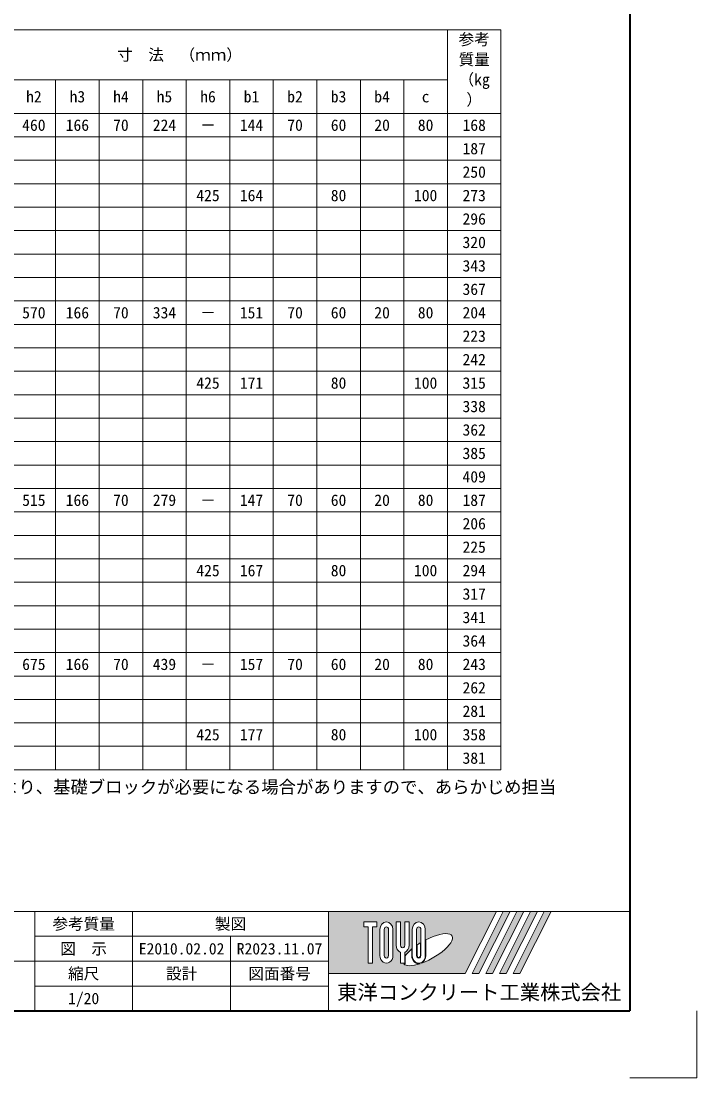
# Model space of a CAD drawing. Units: millimetres at full size, sheet at 1:20; details may follow other scales. Extents: x -5417 to 12733, y 2858 to 10283.
# Drawn here: x 4015 to 6033, y 4293 to 7449 of the extents above; entities that cross this region are included whole.
import ezdxf
from ezdxf.enums import TextEntityAlignment as Align

# ---------------------------------------------------------------- set-up
doc = ezdxf.new("R2010")
doc.units = ezdxf.units.MM
doc.header["$LTSCALE"] = 20
for name, color, linetype, lineweight in [('Defpoints_3', 8, 'Continuous', 0), ('図枠', 7, 'Continuous', 5), ('寸法表', 30, 'Continuous', 13)]:
    doc.layers.add(name, color=color, linetype=linetype, lineweight=lineweight)
doc.layers.add('文字', color=7, linetype='Continuous')
doc.styles.add('ＭＳ ゴシック', font='')
doc.styles.get('ＭＳ ゴシック').set_extended_font_data('MS Gothic')

msp = doc.modelspace()

# ---------------------------------------------------------------- hatches: boundary and pattern name
at = {"layer": '図枠'}
h = msp.add_hatch(color=256, dxfattribs=at)
h.paths.add_polyline_path([(4933.27, 4790.31), (4933.27, 4604.69), (5341.64, 4604.69), (5434.46, 4790.31)])
edge = h.paths.add_edge_path(flags=16)
edge.add_ellipse((5229.77, 4676.05), major_axis=(72.73, 40.71), ratio=0.3471473, start_angle=-144.31122, end_angle=72.1899, ccw=False)
edge.add_ellipse((5202.84, 4658.47), major_axis=(0, 24.75), ratio=0.8463542, start_angle=-160.70346, end_angle=-90)
edge.add_line((5223.79, 4658.47), (5223.79, 4705.65))
edge = h.paths.add_edge_path(flags=16)
edge.add_ellipse((5202.84, 4736.53), major_axis=(0, 22.85), ratio=0.8463541, start_angle=-90, end_angle=90, ccw=False)
edge.add_line((5222.18, 4736.53), (5222.18, 4658.47))
edge.add_ellipse((5202.84, 4658.47), major_axis=(0, 22.85), ratio=0.8463541, start_angle=90, end_angle=-90, ccw=False)
edge.add_line((5183.5, 4658.47), (5183.5, 4736.53))
edge = h.paths.add_edge_path(flags=16)
edge.add_line((5209.29, 4736.53), (5209.29, 4658.47))
edge.add_ellipse((5202.84, 4658.47), major_axis=(0, 7.62), ratio=0.8463541, start_angle=90, end_angle=-90, ccw=False)
edge.add_line((5196.39, 4658.47), (5196.39, 4736.53))
edge.add_ellipse((5202.84, 4736.53), major_axis=(0, 7.62), ratio=0.8463541, start_angle=-90, end_angle=90, ccw=False)
edge = h.paths.add_edge_path(flags=16)
edge.add_line((5207.67, 4696.63), (5207.67, 4658.47))
edge.add_ellipse((5202.84, 4658.47), major_axis=(0, 5.71), ratio=0.8463542, start_angle=90, end_angle=-90, ccw=False)
edge.add_line((5198.01, 4658.47), (5198.01, 4690.38))
edge.add_ellipse((5229.77, 4676.05), major_axis=(72.73, 40.71), ratio=0.3471473, start_angle=107.79174, end_angle=126.47132, ccw=False)
edge = h.paths.add_edge_path(flags=16)
edge.add_line((5173.84, 4759.38), (5173.84, 4689.41))
edge.add_ellipse((5154.5, 4689.41), major_axis=(0, 22.85), ratio=0.8463541, start_angle=-163.34117, end_angle=-90, ccw=False)
edge.add_line((5160.95, 4667.87), (5160.95, 4635.63))
edge.add_line((5160.95, 4635.63), (5148.05, 4635.63))
edge.add_line((5148.05, 4635.63), (5148.05, 4667.87))
edge.add_ellipse((5154.5, 4689.41), major_axis=(0, 22.85), ratio=0.8463541, start_angle=90, end_angle=163.34117, ccw=False)
edge.add_line((5135.16, 4689.41), (5135.16, 4759.38))
edge.add_line((5135.16, 4759.38), (5148.05, 4759.38))
edge.add_line((5148.05, 4759.38), (5148.05, 4689.41))
edge.add_ellipse((5154.5, 4689.41), major_axis=(0, 7.62), ratio=0.8463541, start_angle=90, end_angle=-90)
edge.add_line((5160.95, 4689.41), (5160.95, 4759.38))
edge.add_line((5160.95, 4759.38), (5173.84, 4759.38))
edge = h.paths.add_edge_path(flags=16)
edge.add_line((5181.89, 4678.17), (5181.89, 4658.47))
edge.add_ellipse((5202.84, 4658.47), major_axis=(0, 24.75), ratio=0.8463542, start_angle=90, end_angle=-171.54427)
edge.add_ellipse((5229.77, 4676.05), major_axis=(72.73, 40.71), ratio=0.3471473, start_angle=-178.64954, end_angle=-148.29244, ccw=False)
edge.add_line((5158.17, 4633.72), (5162.56, 4633.72))
edge.add_line((5162.56, 4633.72), (5162.56, 4657.85))
edge.add_ellipse((5229.77, 4676.05), major_axis=(72.73, 40.71), ratio=0.3471473, start_angle=148.21912, end_angle=165.90812, ccw=False)
edge = h.paths.add_edge_path(flags=16)
edge.add_ellipse((5106.16, 4736.53), major_axis=(0, 22.85), ratio=0.8463541, start_angle=-90, end_angle=90, ccw=False)
edge.add_line((5125.5, 4736.53), (5125.5, 4658.47))
edge.add_ellipse((5106.16, 4658.47), major_axis=(0, 22.85), ratio=0.8463541, start_angle=90, end_angle=-90, ccw=False)
edge.add_line((5086.82, 4658.47), (5086.82, 4736.53))
edge = h.paths.add_edge_path(flags=16)
edge.add_line((5112.61, 4736.53), (5112.61, 4658.47))
edge.add_ellipse((5106.16, 4658.47), major_axis=(0, 7.62), ratio=0.8463541, start_angle=90, end_angle=-90, ccw=False)
edge.add_line((5099.71, 4658.47), (5099.71, 4736.53))
edge.add_ellipse((5106.16, 4736.53), major_axis=(0, 7.62), ratio=0.8463541, start_angle=-90, end_angle=90, ccw=False)
h.paths.add_polyline_path([(5077.16, 4759.38), (5077.16, 4744.14), (5064.27, 4744.14), (5064.27, 4635.63), (5051.37, 4635.63), (5051.37, 4744.14), (5038.48, 4744.14), (5038.48, 4759.38)], flags=16)
for points in [[(5362.06, 4604.69), (5382.48, 4604.69), (5475.29, 4790.31), (5454.87, 4790.31)], [(5516.13, 4790.31), (5495.71, 4790.31), (5402.9, 4604.69), (5423.32, 4604.69)], [(5556.97, 4790.31), (5536.55, 4790.31), (5443.74, 4604.69), (5464.16, 4604.69)], [(5597.81, 4790.31), (5577.39, 4790.31), (5484.57, 4604.69), (5504.99, 4604.69)]]:
    msp.add_hatch(color=256, dxfattribs=at).paths.add_polyline_path(points)

# ---------------------------------------------------------------- linework, layer by layer
at = {"layer": 'Defpoints_3'}
for p, q in [((3988.27, 7103.31), (5288.27, 7103.31)), ((3988.27, 7033.31), (5288.27, 7033.31)), ((3988.27, 6963.31), (4508.27, 6963.31)), ((3988.27, 6893.31), (5288.27, 6893.31)), ((3988.27, 6823.31), (5288.27, 6823.31)), ((3988.27, 6753.31), (5288.27, 6753.31)), ((3988.27, 6683.31), (5288.27, 6683.31)), ((3988.27, 6543.31), (5288.27, 6543.31)), ((3988.27, 6473.31), (5288.27, 6473.31)), ((3988.27, 6403.31), (4508.27, 6403.31)), ((4768.27, 6403.31), (4898.27, 6403.31)), ((5028.27, 6403.31), (5158.27, 6403.31)), ((3988.27, 6333.31), (5288.27, 6333.31)), ((3988.27, 6263.31), (5288.27, 6263.31)), ((3988.27, 6193.31), (5288.27, 6193.31)), ((3988.27, 6123.31), (5288.27, 6123.31)), ((3988.27, 5983.31), (5288.27, 5983.31)), ((3988.27, 5913.31), (5288.27, 5913.31)), ((3988.27, 5843.31), (4508.27, 5843.31)), ((4768.27, 5843.31), (4898.27, 5843.31)), ((5028.27, 5843.31), (5158.27, 5843.31)), ((3988.27, 5773.31), (5288.27, 5773.31)), ((3988.27, 5703.31), (5288.27, 5703.31)), ((3988.27, 5633.31), (5288.27, 5633.31)), ((3988.27, 5493.31), (5288.27, 5493.31)), ((3988.27, 5423.31), (5288.27, 5423.31)), ((3988.27, 5353.31), (4508.27, 5353.31)), ((4768.27, 5353.31), (4898.27, 5353.31)), ((5028.27, 5353.31), (5158.27, 5353.31)), ((3988.27, 5283.31), (5288.27, 5283.31))]:
    msp.add_line(p, q, dxfattribs=at)
at = {"layer": 'Defpoints_3', "color": 7, "lineweight": 13}
for p in [(6033.27, 4493.31), (5833.27, 4293.31)]:
    msp.add_line(p, (6033.27, 4293.31), dxfattribs=at)
at = {"layer": '図枠', "lineweight": 40}
for p in [(5833.27, 10033.31), (2233.27, 4493.31)]:
    msp.add_line(p, (5833.27, 4493.31), dxfattribs=at)
at = {"layer": '図枠', "lineweight": 13}
for p, q in [((5833.27, 4790.31), (2233.27, 4790.31)), ((4055.77, 4493.31), (4055.77, 4790.31)), ((4348.27, 4493.31), (4348.27, 4790.31)), ((4933.27, 4493.31), (4933.27, 4790.31)), ((4933.27, 4716.06), (4055.77, 4716.06)), ((4640.77, 4493.31), (4640.77, 4716.06)), ((4933.27, 4641.81), (2233.27, 4641.81)), ((4933.27, 4567.56), (4055.77, 4567.56))]:
    msp.add_line(p, q, dxfattribs=at)
at = {"layer": '図枠'}
for p, q in [((4933.27, 4790.31), (5434.46, 4790.31)), ((5434.46, 4790.31), (5341.64, 4604.69)), ((5454.87, 4790.31), (5362.06, 4604.69)), ((5475.29, 4790.31), (5382.48, 4604.69)), ((5495.71, 4790.31), (5402.9, 4604.69)), ((5516.13, 4790.31), (5423.32, 4604.69)), ((5536.55, 4790.31), (5443.74, 4604.69)), ((5454.87, 4790.31), (5475.29, 4790.31)), ((5556.97, 4790.31), (5464.16, 4604.69)), ((5577.39, 4790.31), (5484.57, 4604.69)), ((5495.71, 4790.31), (5516.13, 4790.31)), ((5597.81, 4790.31), (5504.99, 4604.69)), ((5536.55, 4790.31), (5556.97, 4790.31)), ((5577.39, 4790.31), (5597.81, 4790.31)), ((5038.48, 4759.38), (5038.48, 4744.14)), ((5038.48, 4759.38), (5077.16, 4759.38)), ((5051.37, 4744.14), (5038.48, 4744.14)), ((5051.37, 4744.14), (5051.37, 4635.63)), ((5064.27, 4744.14), (5064.27, 4635.63)), ((5077.16, 4744.14), (5064.27, 4744.14)), ((5077.16, 4759.38), (5077.16, 4744.14)), ((5086.82, 4736.53), (5086.82, 4658.47)), ((5099.71, 4658.47), (5099.71, 4736.53)), ((5112.61, 4736.53), (5112.61, 4658.47)), ((5125.5, 4658.47), (5125.5, 4736.53)), ((5135.16, 4759.38), (5148.05, 4759.38)), ((5135.16, 4689.41), (5135.16, 4759.38)), ((5148.05, 4759.38), (5148.05, 4689.41)), ((5160.95, 4759.38), (5173.84, 4759.38)), ((5160.95, 4689.41), (5160.95, 4759.38)), ((5173.84, 4759.38), (5173.84, 4689.41)), ((5183.5, 4736.53), (5183.5, 4658.47)), ((5196.39, 4658.47), (5196.39, 4736.53)), ((5209.29, 4736.53), (5209.29, 4658.47)), ((5222.18, 4658.47), (5222.18, 4736.53)), ((5223.79, 4658.47), (5223.79, 4705.65)), ((5181.89, 4678.17), (5181.89, 4658.47)), ((5198.01, 4658.47), (5198.01, 4690.38)), ((5207.67, 4696.63), (5207.67, 4658.47)), ((5148.05, 4667.87), (5148.05, 4635.63)), ((5160.95, 4667.87), (5160.95, 4635.63)), ((5162.56, 4657.85), (5162.56, 4633.72)), ((5064.27, 4635.63), (5051.37, 4635.63)), ((5160.95, 4635.63), (5148.05, 4635.63)), ((5158.17, 4633.72), (5162.56, 4633.72)), ((4933.27, 4604.69), (5341.64, 4604.69)), ((5362.06, 4604.69), (5382.48, 4604.69)), ((5402.9, 4604.69), (5423.32, 4604.69)), ((5443.74, 4604.69), (5464.16, 4604.69)), ((5484.57, 4604.69), (5504.99, 4604.69))]:
    msp.add_line(p, q, dxfattribs=at)
for centre, major_axis, ratio, start_param, end_param in [((5106.16, 4736.53), (0, 22.85), 0.846354, 4.712389, 7.8539816), ((5106.16, 4736.53), (0, 7.62), 0.846354, 4.712389, 7.8539816), ((5202.84, 4736.53), (0, 22.85), 0.846354, 4.712389, 7.8539816), ((5202.84, 4736.53), (0, 7.62), 0.846354, 4.712389, 7.8539816), ((5229.77, 4676.05), (72.73, 40.71), 0.347147, 4.2621853, 7.7429163), ((5154.5, 4689.41), (0, 22.85), 0.846354, 1.5707963, 2.8017557), ((5154.5, 4689.41), (0, 7.62), 0.846354, 1.5707963, 4.712389), ((5154.5, 4689.41), (0, 22.85), 0.846354, 3.4814296, 4.712389), ((5229.77, 4676.05), (72.73, 40.71), 0.347147, 2.0815197, 2.5155126), ((5229.77, 4676.05), (72.73, 40.71), 0.347147, 1.6817405, 1.8219833), ((5106.16, 4658.47), (0, 22.85), 0.846354, 1.5707963, 4.712389), ((5106.16, 4658.47), (0, 7.62), 0.846354, 1.5707963, 4.712389), ((5202.84, 4658.47), (0, 24.75), 0.846354, 1.5707963, 3.3154679), ((5202.84, 4658.47), (0, 22.85), 0.846354, 1.5707963, 4.712389), ((5202.84, 4658.47), (0, 7.62), 0.846354, 1.5707963, 4.712389), ((5202.84, 4658.47), (0, 5.71), 0.846354, 1.5707963, 4.712389), ((5202.84, 4658.47), (0, 24.75), 0.846354, 3.5338438, 4.712389), ((5229.77, 4676.05), (72.73, 40.71), 0.347147, 3.2093975, 4.2004451)]:
    msp.add_ellipse(centre, major_axis=major_axis, ratio=ratio, start_param=start_param, end_param=end_param, dxfattribs=at)
at = {"layer": '寸法表'}
for p, q in [((2618.27, 7423.31), (5448.27, 7423.31)), ((5288.27, 7423.31), (5288.27, 5213.31)), ((5448.27, 7423.31), (5448.27, 5213.31)), ((3348.27, 7273.31), (5288.27, 7273.31)), ((4118.27, 7273.31), (4118.27, 5213.31)), ((4248.27, 7273.31), (4248.27, 5213.31)), ((4378.27, 7273.31), (4378.27, 5213.31)), ((4508.27, 7273.31), (4508.27, 5213.31)), ((4638.27, 7273.31), (4638.27, 5213.31)), ((4768.27, 7273.31), (4768.27, 5213.31)), ((4898.27, 7273.31), (4898.27, 5213.31)), ((5028.27, 7273.31), (5028.27, 5213.31)), ((5158.27, 7273.31), (5158.27, 5213.31)), ((2618.27, 7173.31), (5448.27, 7173.31)), ((5288.27, 7103.31), (5448.27, 7103.31)), ((5288.27, 7033.31), (5448.27, 7033.31)), ((4508.27, 6963.31), (5448.27, 6963.31)), ((5288.27, 6893.31), (5448.27, 6893.31)), ((5288.27, 6823.31), (5448.27, 6823.31)), ((5288.27, 6753.31), (5448.27, 6753.31)), ((5288.27, 6683.31), (5448.27, 6683.31)), ((2618.27, 6613.31), (5448.27, 6613.31)), ((5288.27, 6543.31), (5448.27, 6543.31)), ((5288.27, 6473.31), (5448.27, 6473.31)), ((4508.27, 6403.31), (4768.27, 6403.31)), ((4898.27, 6403.31), (5028.27, 6403.31)), ((5158.27, 6403.31), (5448.27, 6403.31)), ((5288.27, 6333.31), (5448.27, 6333.31)), ((5288.27, 6263.31), (5448.27, 6263.31)), ((5288.27, 6193.31), (5448.27, 6193.31)), ((5288.27, 6123.31), (5448.27, 6123.31)), ((2618.27, 6053.31), (5448.27, 6053.31)), ((5288.27, 5983.31), (5448.27, 5983.31)), ((5288.27, 5913.31), (5448.27, 5913.31)), ((4508.27, 5843.31), (4768.27, 5843.31)), ((4898.27, 5843.31), (5028.27, 5843.31)), ((5158.27, 5843.31), (5448.27, 5843.31)), ((5288.27, 5773.31), (5448.27, 5773.31)), ((5288.27, 5703.31), (5448.27, 5703.31)), ((5288.27, 5633.31), (5448.27, 5633.31)), ((2618.27, 5563.31), (5448.27, 5563.31)), ((5288.27, 5493.31), (5448.27, 5493.31)), ((5288.27, 5423.31), (5448.27, 5423.31)), ((4508.27, 5353.31), (4768.27, 5353.31)), ((4898.27, 5353.31), (5028.27, 5353.31)), ((5158.27, 5353.31), (5448.27, 5353.31)), ((5288.27, 5283.31), (5448.27, 5283.31)), ((2618.27, 5213.31), (5448.27, 5213.31))]:
    msp.add_line(p, q, dxfattribs=at)

# ---------------------------------------------------------------- texts
at = {"layer": '図枠', "style": 'ＭＳ ゴシック'}
for s, height, p in [('参考質量', 34.18, (4202.02, 4753.19)), ('製図', 34.18, (4640.77, 4753.19)), ('図\u3000示', 34.18, (4202.02, 4678.94)), ('E2010.02.02', 34.18, (4494.52, 4678.94)), ('R2023.11.07', 34.18, (4787.02, 4678.94)), ('縮尺', 34.18, (4202.02, 4604.69)), ('設計', 34.18, (4494.52, 4604.69)), ('図面番号', 34.18, (4787.02, 4604.69)), ('東洋コンクリート工業株式会社', 44.43, (5383.27, 4549)), ('1/20', 34.18, (4202.02, 4530.44))]:
    msp.add_text(s, height=height, dxfattribs=at).set_placement(p, align=Align.MIDDLE_CENTER)
at = {"layer": '寸法表', "style": 'ＭＳ ゴシック'}
for s, p in [('参考', (5321.65, 7411.62)), ('質量', (5321.65, 7351.62)), ('（kg', (5321.65, 7291.62)), ('）', (5344.96, 7231.62))]:
    msp.add_text(s, height=34.18, dxfattribs=at).set_placement(p, align=Align.TOP_LEFT)
for s, p in [('寸\u3000法\u3000（ｍｍ）', (4488.27, 7348.31)), ('h2', (4053.27, 7223.31)), ('h3', (4183.27, 7223.31)), ('h4', (4313.27, 7223.31)), ('h5', (4443.27, 7223.31)), ('h6', (4573.27, 7223.31)), ('b1', (4703.27, 7223.31)), ('b2', (4833.27, 7223.31)), ('b3', (4963.27, 7223.31)), ('b4', (5093.27, 7223.31)), ('c', (5223.27, 7223.31)), ('460', (4053.27, 7138.31)), ('166', (4183.27, 7138.31)), ('70', (4313.27, 7138.31)), ('224', (4443.27, 7138.31)), ('－', (4573.27, 7138.31)), ('144', (4703.27, 7138.31)), ('70', (4833.27, 7138.31)), ('60', (4963.27, 7138.31)), ('20', (5093.27, 7138.31)), ('80', (5223.27, 7138.31)), ('168', (5368.27, 7138.31)), ('187', (5368.27, 7068.31)), ('250', (5368.27, 6998.31)), ('425', (4573.27, 6928.31)), ('164', (4703.27, 6928.31)), ('80', (4963.27, 6928.31)), ('100', (5223.27, 6928.31)), ('273', (5368.27, 6928.31)), ('296', (5368.27, 6858.31)), ('320', (5368.27, 6788.31)), ('343', (5368.27, 6718.31)), ('367', (5368.27, 6648.31)), ('570', (4053.27, 6578.31)), ('166', (4183.27, 6578.31)), ('70', (4313.27, 6578.31)), ('334', (4443.27, 6578.31)), ('－', (4573.27, 6578.31)), ('151', (4703.27, 6578.31)), ('70', (4833.27, 6578.31)), ('60', (4963.27, 6578.31)), ('20', (5093.27, 6578.31)), ('80', (5223.27, 6578.31)), ('204', (5368.27, 6578.31)), ('223', (5368.27, 6508.31)), ('242', (5368.27, 6438.31)), ('425', (4573.27, 6368.31)), ('171', (4703.27, 6368.31)), ('80', (4963.27, 6368.31)), ('100', (5223.27, 6368.31)), ('315', (5368.27, 6368.31)), ('338', (5368.27, 6298.31)), ('362', (5368.27, 6228.31)), ('385', (5368.27, 6158.31)), ('409', (5368.27, 6088.31)), ('515', (4053.27, 6018.31)), ('166', (4183.27, 6018.31)), ('70', (4313.27, 6018.31)), ('279', (4443.27, 6018.31)), ('147', (4703.27, 6018.31)), ('70', (4833.27, 6018.31)), ('60', (4963.27, 6018.31)), ('20', (5093.27, 6018.31)), ('80', (5223.27, 6018.31)), ('187', (5368.27, 6018.31)), ('－', (4573.27, 6018.31)), ('206', (5368.27, 5948.31)), ('225', (5368.27, 5878.31)), ('425', (4573.27, 5808.31)), ('167', (4703.27, 5808.31)), ('80', (4963.27, 5808.31)), ('100', (5223.27, 5808.31)), ('294', (5368.27, 5808.31)), ('317', (5368.27, 5738.31)), ('341', (5368.27, 5668.31)), ('364', (5368.27, 5598.31)), ('675', (4053.27, 5528.31)), ('166', (4183.27, 5528.31)), ('70', (4313.27, 5528.31)), ('439', (4443.27, 5528.31)), ('－', (4573.27, 5528.31)), ('157', (4703.27, 5528.31)), ('70', (4833.27, 5528.31)), ('60', (4963.27, 5528.31)), ('20', (5093.27, 5528.31)), ('80', (5223.27, 5528.31)), ('243', (5368.27, 5528.31)), ('262', (5368.27, 5458.31)), ('281', (5368.27, 5388.31)), ('425', (4573.27, 5318.31)), ('177', (4703.27, 5318.31)), ('80', (4963.27, 5318.31)), ('100', (5223.27, 5318.31)), ('358', (5368.27, 5318.31)), ('381', (5368.27, 5248.31))]:
    msp.add_text(s, height=34.18, dxfattribs=at).set_placement(p, align=Align.MIDDLE_CENTER)
at = {"layer": '文字', "style": 'ＭＳ ゴシック'}
msp.add_text('(注)現地の施工条件(盛り土、土質及び上載荷重条件等)により、基礎ブロックが必要になる場合がありますので、あらかじめ担当', height=37.98, dxfattribs=at).set_placement((2608.74, 5180.87), align=Align.TOP_LEFT)

doc.saveas('drawing.dxf')
